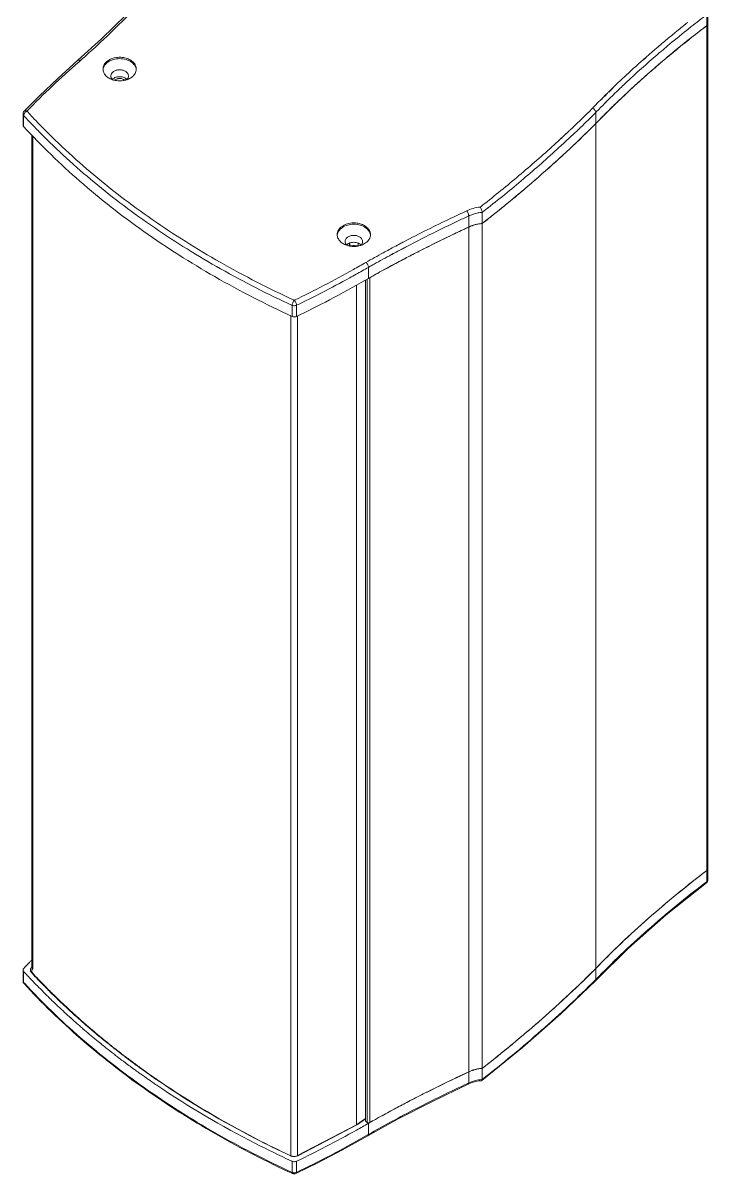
# Model space of a CAD drawing. Header units: millimetres. Extents: x 1177 to 2365, y 93 to 933.
# Drawn here: x 1845.3 to 2037.4, y 435.1 to 757.9 of the extents above; entities that cross this region are included whole.
import ezdxf

# ---------------------------------------------------------------- set-up
doc = ezdxf.new("R2010")
doc.units = ezdxf.units.MM
doc.header["$LTSCALE"] = 0.1
doc.layers.get('0').update_dxf_attribs({"lineweight": 13})

msp = doc.modelspace()

# ---------------------------------------------------------------- linework, layer by layer
for p, q in [((2037.14, 760.32), (2037.14, 757.21)), ((2037.43, 520.74), (2037.43, 760.85)), ((2037.14, 757.21), (2037.14, 520.21)), ((2037.4, 757.57), (2037.36, 757.46)), ((1860.65, 747.45), (1860.65, 747.45)), ((1861, 747.07), (1861.38, 747.41)), ((1861, 747.07), (1861.38, 747.41)), ((2019.5, 747.84), (2019.12, 747.5)), ((2019.96, 748.13), (2019.2, 747.45)), ((2019.88, 748.18), (2019.5, 747.84)), ((2025.27, 747.7), (2024.6, 747.12)), ((2025.27, 747.7), (2024.61, 747.11)), ((2025.52, 747.91), (2025.27, 747.7)), ((2025.53, 747.9), (2025.27, 747.7)), ((1873.46, 742.1), (1873.46, 741.79)), ((2010.78, 739.65), (2009.62, 738.51)), ((2010.7, 739.7), (2010.27, 739.28)), ((2007.64, 736.67), (2007.33, 736.36)), ((2007.71, 736.64), (2007.4, 736.33)), ((2008.51, 737.54), (2008.34, 737.37)), ((2008.98, 737.88), (2008.42, 737.33)), ((2008.89, 737.92), (2008.51, 737.54)), ((2009.97, 738.98), (2009.53, 738.56)), ((2010.27, 739.28), (2009.97, 738.98)), ((2011.33, 738.2), (2011.77, 738.63)), ((2011.34, 738.2), (2011.79, 738.62)), ((2015.22, 738.79), (2014.81, 738.41)), ((1845.59, 733.17), (1845.58, 733.17)), ((2008.4, 735.31), (2008.71, 735.62)), ((2008.43, 735.3), (2008.74, 735.61)), ((1845.28, 729.3), (1845.28, 732.41)), ((1845.46, 731.99), (1845.46, 728.87)), ((2005.97, 729.71), (2005.97, 732.82)), ((2005.97, 729.71), (2005.97, 492.71)), ((1847.73, 726.58), (1847.74, 493.07)), ((1997.61, 726.9), (1995.33, 724.72)), ((1997.66, 726.88), (1997.01, 726.28)), ((1848.01, 726.31), (1848.01, 492.64)), ((1995.33, 724.72), (1994.83, 724.28)), ((1995.33, 724.72), (1994.84, 724.27)), ((1995.85, 725.2), (1995.33, 724.72)), ((1996.44, 725.75), (1995.85, 725.2)), ((1996.24, 723.52), (1997.05, 724.27)), ((1996.24, 723.52), (1996.88, 724.1)), ((1997.01, 726.28), (1996.44, 725.75)), ((1996.88, 724.1), (1997.06, 724.27)), ((1996.67, 720.8), (1996.01, 720.22)), ((1996.3, 720.45), (1996.03, 720.21)), ((1996.82, 720.93), (1996.3, 720.45)), ((1996.82, 720.94), (1996.67, 720.8)), ((1986.21, 711.55), (1985.74, 711.16)), ((1973.79, 706.49), (1973.56, 706.3)), ((1973.79, 706.48), (1973.56, 706.3)), ((1974.08, 704.77), (1974.74, 705.3)), ((1974.08, 704.77), (1974.75, 705.29)), ((1974.08, 701.66), (1974.08, 704.77)), ((1975.68, 706.05), (1975.76, 706.11)), ((1975.69, 706.04), (1975.77, 706.1)), ((1970.34, 703.81), (1970.34, 700.69)), ((1970.34, 463.69), (1970.34, 700.69)), ((1974.08, 701.66), (1974.08, 464.66)), ((1936.92, 695.35), (1936.92, 695.88)), ((1939.26, 695.35), (1939.26, 695.88)), ((1948.4, 694.58), (1948, 694.36)), ((1948.42, 694.57), (1948.02, 694.34)), ((1951.03, 695.97), (1950.31, 695.6)), ((1950.74, 695.83), (1950.31, 695.6)), ((1951.02, 695.98), (1950.74, 695.83)), ((1950.79, 694.11), (1951.74, 694.59)), ((1950.79, 694.11), (1951.45, 694.45)), ((1951.45, 694.45), (1951.73, 694.6)), ((1948.68, 692.98), (1949.16, 693.24)), ((1948.7, 692.96), (1949.18, 693.22)), ((1942.18, 686.26), (1942.18, 689.37)), ((1941.36, 685.8), (1942.18, 686.26)), ((1941.36, 685.8), (1942.18, 686.26)), ((1941.36, 685.8), (1941.36, 449.85)), ((1941.83, 449.51), (1941.83, 686.07)), ((1942.57, 449.48), (1942.57, 686.48)), ((1938.85, 448.87), (1938.85, 684.41)), ((1920.78, 678.72), (1920.78, 675.61)), ((1922, 675.62), (1922, 678.73)), ((1920.41, 440.16), (1920.41, 675.8)), ((1922.3, 440.2), (1922.3, 675.77)), ((2037.14, 520.21), (2037.14, 517.1)), ((2037.43, 520.74), (2037.43, 517.63)), ((2037.14, 517.1), (2036.88, 516.9)), ((2037.14, 517.1), (2036.88, 516.9)), ((2037, 516.75), (2037, 516.75)), ((2025.55, 510.93), (2025.25, 510.68)), ((2025.56, 510.93), (2025.25, 510.68)), ((2015.09, 501.67), (2014.81, 501.41)), ((2015.09, 501.66), (2014.81, 501.41)), ((1846.87, 494.18), (1847.06, 494.38)), ((1847.64, 494.97), (1847.74, 495.07)), ((1845.28, 492.3), (1845.28, 489.19)), ((1845.46, 488.76), (1845.46, 491.87)), ((1847.71, 491.47), (1848.01, 491.36)), ((1847.91, 491.26), (1847.71, 491.47)), ((1847.74, 493.07), (1848.01, 492.64)), ((1848.26, 490.89), (1847.91, 491.26)), ((1848.36, 490.98), (1848.01, 491.36)), ((1848.73, 490.39), (1848.26, 490.89)), ((1848.83, 490.48), (1848.36, 490.98)), ((2005.97, 492.71), (2005.87, 492.62)), ((2005.97, 492.71), (2005.88, 492.62)), ((2005.97, 492.71), (2005.97, 489.6)), ((1845.46, 488.76), (1845.68, 488.55)), ((1845.46, 488.76), (1845.67, 488.54)), ((1849.38, 489.7), (1849.14, 489.95)), ((1849.48, 489.79), (1849.24, 490.05)), ((1849.71, 487.4), (1849.3, 487.82)), ((1850.25, 488.8), (1850.02, 489.04)), ((1850.35, 488.9), (1850.11, 489.14)), ((1850.68, 488.36), (1850.25, 488.8)), ((1850.77, 488.46), (1850.35, 488.9)), ((1851.11, 488.11), (1850.77, 488.46)), ((2005.97, 489.6), (2005.74, 489.38)), ((2005.97, 489.6), (2005.75, 489.38)), ((2005.85, 489.27), (2005.85, 489.27)), ((1851.63, 485.47), (1851.53, 485.57)), ((1852.08, 485.03), (1851.63, 485.47)), ((1852.59, 486.44), (1852.47, 486.55)), ((1852.68, 486.53), (1852.57, 486.64)), ((1853.03, 485.99), (1852.59, 486.44)), ((1853.12, 486.09), (1852.68, 486.53)), ((1853.49, 485.54), (1853.03, 485.99)), ((1853.33, 485.88), (1853.12, 486.09)), ((1853.58, 485.63), (1853.33, 485.88)), ((1853.91, 485.12), (1853.49, 485.54)), ((1853.81, 485.41), (1853.58, 485.63)), ((1854.07, 485.15), (1853.81, 485.41)), ((1854.18, 484.87), (1853.91, 485.12)), ((1854.5, 484.74), (1854.07, 485.15)), ((1854.41, 484.65), (1854.18, 484.87)), ((1853.4, 483.75), (1853.04, 484.09)), ((1857.76, 481.46), (1857.38, 481.82)), ((1857.85, 481.55), (1857.46, 481.91)), ((1858.05, 481.2), (1857.76, 481.46)), ((1858.13, 481.29), (1857.85, 481.55)), ((1996.86, 483.98), (1996.29, 483.47)), ((1996.87, 483.98), (1996.3, 483.46)), ((1858.58, 478.9), (1858.22, 479.23)), ((1859.01, 480.31), (1858.8, 480.51)), ((1859.09, 480.4), (1858.88, 480.6)), ((1859.47, 479.9), (1859.01, 480.31)), ((1859.55, 479.99), (1859.09, 480.4)), ((1859.77, 479.63), (1859.47, 479.9)), ((1860.18, 479.41), (1860.05, 479.53)), ((1861.62, 477.98), (1861.38, 478.19)), ((1861.69, 478.06), (1861.45, 478.27)), ((1862.08, 477.57), (1861.62, 477.98)), ((1862.16, 477.65), (1861.69, 478.06)), ((1860.72, 477), (1860.51, 477.18)), ((1861.2, 476.58), (1860.72, 477)), ((1862.48, 477.37), (1862.16, 477.65)), ((1862.54, 475.42), (1862.18, 475.72)), ((1862.69, 477.19), (1862.48, 477.37)), ((1863.04, 476.73), (1862.54, 477.17)), ((1863.12, 476.81), (1862.69, 477.19)), ((1863.23, 476.57), (1863.04, 476.73)), ((1864.1, 475.97), (1863.12, 476.81)), ((1864.03, 475.88), (1863.23, 476.57)), ((1867.1, 473.3), (1866.78, 473.57)), ((1867.17, 473.38), (1866.85, 473.65)), ((1867.42, 473.04), (1867.1, 473.3)), ((1867.48, 473.12), (1867.17, 473.38)), ((1868.43, 472.22), (1868.24, 472.37)), ((1868.63, 472.19), (1868.31, 472.45)), ((1868.88, 471.85), (1868.43, 472.22)), ((1868.95, 471.93), (1868.63, 472.19)), ((1986.17, 474.52), (1985.56, 474.02)), ((1986.18, 474.52), (1985.57, 474.01)), ((1868.13, 470.79), (1867.83, 471.03)), ((1870.5, 468.91), (1870.16, 469.17)), ((1871.28, 469.95), (1870.99, 470.17)), ((1871.34, 470.03), (1871.05, 470.25)), ((1872.27, 469.3), (1871.84, 469.63)), ((1872.52, 469.1), (1872.27, 469.3)), ((1872.8, 468.77), (1872.37, 469.1)), ((1873.03, 468.71), (1872.52, 469.1)), ((1873.02, 468.6), (1872.8, 468.77)), ((1873.27, 468.41), (1873.02, 468.6)), ((1873.4, 468.42), (1873.03, 468.71)), ((1872.35, 467.48), (1872, 467.75)), ((1877.12, 465.52), (1876.87, 465.7)), ((1877.18, 465.59), (1876.93, 465.78)), ((1877.47, 465.27), (1877.12, 465.52)), ((1877.52, 465.34), (1877.18, 465.59)), ((1876.54, 464.36), (1876.35, 464.5)), ((1878.23, 463.14), (1877.76, 463.47)), ((1878.64, 464.42), (1878.37, 464.61)), ((1878.57, 464.58), (1878.43, 464.68)), ((1879.02, 464.26), (1878.57, 464.58)), ((1878.96, 464.19), (1878.64, 464.42)), ((1881.59, 462.33), (1881.15, 462.63)), ((1881.63, 462.4), (1881.2, 462.7)), ((1882.52, 461.68), (1882.11, 461.97)), ((1882.45, 461.83), (1882.16, 462.04)), ((1970.34, 460.58), (1970.34, 463.7)), ((1974.17, 464.73), (1974.08, 464.66)), ((1974.17, 464.73), (1974.08, 464.66)), ((1974.08, 464.66), (1974.08, 461.55)), ((1880.93, 461.24), (1880.46, 461.57)), ((1881.44, 460.88), (1880.93, 461.24)), ((1882.79, 459.96), (1882.45, 460.19)), ((1883.34, 461.12), (1883.15, 461.25)), ((1883.38, 461.19), (1883.2, 461.32)), ((1883.59, 460.95), (1883.34, 461.12)), ((1883.64, 461.02), (1883.38, 461.19)), ((1970.34, 460.58), (1970.09, 460.46)), ((1970.34, 460.58), (1970.09, 460.47)), ((1970.2, 460.24), (1970.2, 460.24)), ((1973.99, 461.24), (1973.93, 461.22)), ((1938.85, 448.87), (1922.3, 440.2)), ((1939.09, 448.93), (1922.52, 440.25)), ((1941.36, 450.64), (1938.85, 448.87)), ((1938.85, 448.87), (1939.09, 448.93)), ((1941.36, 450.53), (1939.09, 448.93)), ((1941.83, 449.51), (1941.36, 449.85)), ((1942.57, 449.48), (1942.18, 449.26)), ((1942.57, 449.48), (1942.18, 449.26)), ((1942.18, 449.26), (1942.18, 446.15)), ((1942.18, 446.15), (1941.92, 446)), ((1942.18, 446.15), (1941.92, 446.01)), ((1942.04, 445.8), (1942.04, 445.8)), ((1920.21, 440.2), (1920.41, 440.16)), ((1922.52, 440.25), (1922.3, 440.2)), ((1920.79, 438.61), (1920.46, 438.76)), ((1920.79, 435.5), (1920.79, 438.61)), ((1922.28, 438.75), (1922, 438.62)), ((1922, 438.62), (1922, 435.51)), ((1921.86, 435.16), (1921.86, 435.16))]:
    msp.add_line(p, q)
for points in [[(1881.05, 767.35), (1874.21, 760.22), (1867.27, 753.47), (1860.65, 747.45)], [(1860.65, 747.45), (1855.02, 742.39), (1849.86, 737.5), (1845.58, 733.17)], [(2015.23, 738.79), (2014.93, 738.52), (2014.82, 738.41)], [(1986.2, 711.55), (1986.08, 711.44), (1985.74, 711.16)], [(2005.85, 489.27), (2015.17, 498.42), (2025.69, 507.72), (2037, 516.75)], [(1973.99, 461.24), (1985.38, 470.5), (1996.15, 479.99), (2005.85, 489.27)], [(1942.04, 445.8), (1950.55, 450.49), (1960.12, 455.4), (1970.2, 460.24)], [(1970.2, 460.24), (1971.04, 460.59), (1972.17, 460.95), (1973.29, 461.17), (1973.93, 461.22)], [(1921.86, 435.16), (1927.98, 438.18), (1934.88, 441.82), (1942.04, 445.8)]]:
    msp.add_lwpolyline(points)
for centre, radius, start, end in [((2218.77, 521.56), 299.99, 127.2611, 128.3227), ((2218.55, 521.84), 299.64, 128.3227, 128.6513), ((2218.7, 518.54), 299.88, 127.2614, 128.2984), ((2205.62, 537.33), 280.99, 130.9164, 131.3759), ((2211.41, 530.42), 288.48, 130.4127, 130.7402), ((2200.44, 543.17), 273.18, 131.5877, 131.9451), ((1872.31, 747.79), 6.09, 254.3342, 259.0225), ((1874.13, 743.46), 1.52, 259.3517, 269.0982), ((2180.97, 564.18), 244.54, 133.8086, 134.1312), ((2198.72, 541.67), 269.31, 131.8485, 132.9495), ((2170.19, 575.09), 229.2, 135.2807, 135.4563), ((2172.56, 572.74), 232.53, 134.9277, 135.172), ((2173.1, 571.66), 232.18, 134.4404, 135.0749), ((2175.76, 569.52), 237.07, 134.5196, 134.7377), ((2178.66, 566.01), 240.1, 134.1799, 134.4434), ((2188.66, 552.5), 254.53, 133.0795, 133.655), ((1846.38, 732.41), 1.1, 136.454, 180), ((1987.62, 863.21), 191.97, 222.6337, 223.6667), ((2167.62, 577.62), 225.6, 135.4557, 136.1017), ((2160.6, 584.01), 214.61, 135.6235, 136.0989), ((2165.91, 578.82), 222.02, 135.1858, 135.625), ((1986.74, 862.03), 192.02, 222.6293, 223.6014), ((2163.71, 577.88), 218.94, 135.3024, 136.0942), ((1989.23, 864.41), 195.46, 223.603, 224.6202), ((1774.6, 965.33), 328.02, 312.7023, 313.2809), ((1780.52, 959.08), 317.91, 313.0785, 313.2771), ((1782.92, 956.54), 314.42, 313.2772, 313.4481), ((1781.76, 957.7), 317.56, 313.2839, 313.4534), ((1739.44, 1001.78), 380.96, 308.3672, 310.2816), ((1731.15, 1015.77), 393.1, 308.1147, 308.3041), ((1739.54, 1004.75), 380.78, 308.1484, 308.33), ((2159.06, 294.47), 447.92, 114.9182, 115.352), ((2156.39, 300.25), 441.55, 114.9195, 115.094), ((1975.07, 690.67), 11.08, 107.6828, 108.57), ((1739.7, 1001.42), 380.52, 308.021, 308.3697), ((2155.56, 302.01), 439.6, 115.0939, 115.3607), ((1938.01, 701.34), 6.09, 254.3342, 259.0225), ((1937.95, 693.49), 2.9, 109.6906, 112.9248), ((1938.09, 692.91), 3.49, 83.6493, 96.2332), ((1938.12, 688.68), 6.79, 80.3008, 81.3484), ((2115.97, 383.34), 353.48, 117.9473, 118.2966), ((2121.44, 373.01), 365.17, 117.6264, 117.8191), ((2123.04, 369.75), 367.25, 117.6135, 117.8052), ((2140.61, 332.52), 405.63, 116.429, 117.2611), ((2116.44, 382.2), 353.16, 117.971, 118.2707), ((2124.52, 363.69), 370.55, 117.5914, 117.9717), ((2130.26, 352.7), 382.95, 117.2675, 117.5912), ((1737.66, 1048.29), 411.55, 299.1249, 299.6876), ((1744.56, 1035.92), 398.93, 299.1235, 299.694), ((2093.18, 421.33), 304.94, 119.0988, 119.598), ((1755.15, 1016.91), 377.17, 298.8121, 299.1234), ((2036.33, 517.63), 1.1, 307.2591, 0), ((1954.54, 388.99), 150.53, 135.6692, 136.4356), ((1967.55, 376.32), 168.69, 135.303, 135.5848), ((1985.89, 621.13), 190.86, 222.6285, 223.1229), ((1848.56, 492), 0.829, 180.0205, 186.9401), ((1848.59, 492), 0.851, 186.9614, 194.6818), ((1846.38, 489.19), 1.1, 180, 222.6134), ((1986.85, 622.03), 192.17, 223.1226, 223.3905), ((1987.43, 622.57), 192.97, 223.3904, 223.5817), ((1987.94, 623.06), 193.68, 223.5817, 223.8028), ((1988.82, 623.91), 194.9, 223.8031, 224.2875), ((1988.07, 622.56), 192.06, 223.4888, 223.6673), ((1987.95, 622.06), 191.49, 223.4023, 223.5812), ((1988.9, 623.36), 193.21, 223.7726, 224.0425), ((1988.78, 622.85), 192.64, 223.6868, 223.9573), ((1991.03, 625.44), 196.18, 224.3237, 225.0692), ((1991.06, 625.07), 195.82, 224.3809, 224.9864), ((1990.92, 625.97), 197.84, 224.4583, 225.2062), ((1992.69, 627.76), 200.36, 225.4274, 225.8128), ((1993.95, 628.4), 200.34, 225.8512, 226.0361), ((1993.85, 627.88), 199.77, 225.7703, 225.9556), ((1995.44, 630.62), 204.32, 225.9569, 227.3286), ((1994.39, 628.86), 200.98, 226.0361, 226.2153), ((1994.29, 628.34), 200.41, 225.9556, 226.1353), ((1995.74, 630.27), 202.93, 226.2167, 227.0154), ((1995.64, 629.76), 202.37, 226.1367, 226.9373), ((1997.48, 632.14), 205.49, 227.2698, 227.5538), ((1997.39, 631.63), 204.93, 227.1923, 227.4769), ((1997.47, 632.82), 207.32, 227.3275, 227.8012), ((1999.47, 635.03), 210.29, 227.9356, 228.6404), ((1998.54, 632.89), 206.64, 227.7288, 227.9179), ((1999.57, 634.45), 208.6, 227.9186, 228.5109), ((1999.49, 633.95), 208.06, 227.9675, 228.4358), ((2001.28, 637.09), 213.05, 228.8875, 229.2389), ((2001.07, 636.15), 210.87, 228.767, 228.9321), ((2003.98, 640.25), 217.2, 229.3688, 230.6794), ((2002.85, 638.21), 213.59, 229.4623, 229.6296), ((2002.75, 637.67), 213.01, 229.3893, 229.5569), ((2004.24, 639.85), 215.75, 229.631, 230.4214), ((2004.14, 639.31), 215.16, 229.5583, 230.3506), ((2005.96, 642.67), 220.33, 230.6785, 231.1731), ((2005.97, 641.95), 218.47, 230.6383, 230.9183), ((2005.88, 641.41), 217.88, 230.568, 230.8486), ((2007.88, 644.32), 221.51, 231.1335, 231.8304), ((2007.79, 643.78), 220.93, 231.0643, 231.7628), ((1739.22, 765.04), 381.29, 308.0377, 310.2472), ((2007.88, 645.06), 223.39, 231.2735, 231.9393), ((2009.09, 646.61), 225.35, 232.049, 232.2086), ((2009.71, 647.4), 226.36, 232.2087, 232.5288), ((2009.04, 645.79), 223.38, 231.9231, 232.088), ((2008.95, 645.25), 222.8, 231.8557, 232.0209), ((2009.48, 646.36), 224.1, 232.088, 232.2783), ((2010.69, 647.93), 226.08, 232.5674, 232.7606), ((2010.62, 647.41), 225.53, 232.5259, 232.695), ((2010.89, 648.94), 228.3, 232.6409, 233.019), ((2012.64, 651.28), 231.22, 233.0205, 233.8827), ((2011.15, 648.53), 226.84, 232.7606, 232.9166), ((2011.05, 647.97), 226.23, 232.695, 232.8513), ((2012.54, 650.39), 229.17, 232.918, 233.6996), ((2012.45, 649.83), 228.56, 232.8527, 233.6361), ((2014.21, 652.66), 231.98, 233.8809, 234.1581), ((2014.11, 652.1), 231.38, 233.8177, 234.0955), ((2014.14, 653.33), 233.76, 233.9417, 234.3112), ((2015.9, 655.8), 236.79, 234.4509, 235.1114), ((2015.98, 655.14), 235.03, 234.3379, 234.9924), ((2015.89, 654.57), 234.43, 234.2757, 234.9317), ((2017.18, 656.84), 237.1, 235.1197, 235.2739), ((2017.09, 656.28), 236.51, 235.0593, 235.2138), ((2017.76, 657.25), 237.69, 235.3001, 235.5182), ((2160, 55.49), 450.11, 114.9198, 115.2357), ((1975.04, 453.86), 10.9, 107.8113, 108.5962), ((2017.73, 658.44), 240.01, 235.3999, 235.6917), ((2017.89, 657.87), 238.36, 235.3939, 235.5776), ((1974.22, 455.09), 6.46, 91.2732, 92.89), ((2124.66, 126.57), 370.72, 117.3474, 117.9867), ((2108.26, 157.27), 335.92, 118.3024, 119.0731), ((2116.86, 141.31), 354.05, 117.9908, 118.3039), ((1741.95, 800.43), 404.24, 299.1496, 299.691), ((2095.91, 179.55), 310.45, 119.0803, 119.6009), ((1921.19, 442.29), 2.31, 245.0111, 249.9146), ((1921.3, 442.66), 2.69, 258.568, 260.5621), ((1921.32, 442.78), 2.82, 260.6026, 271.0111), ((1921.39, 436.15), 1.1, 245.301, 295.4142)]:
    msp.add_arc(centre, radius, start, end)
for points, knots in [([(1861.38, 747.41), (1862.99, 748.82), (1869.31, 754.51), (1875.35, 760.5), (1879.71, 765.1)], [0, 0, 0, 0, 0.252997, 1, 1, 1, 1]), ([(2005.97, 729.71), (2008.25, 732.08), (2013.04, 736.83), (2020.62, 743.77), (2028.68, 750.61), (2034.28, 755.03), (2037.14, 757.21)], [0, 0, 0, 0, 0.237688, 0.485662, 0.740812, 1, 1, 1, 1]), ([(2031.77, 758.1), (2030.9, 757.41), (2027.46, 754.65), (2024.08, 751.82), (2021.58, 749.66)], [0, 0, 0, 0, 0.251483, 1, 1, 1, 1]), ([(2024.39, 750.06), (2024.96, 750.55), (2027.28, 752.5), (2029.62, 754.42), (2031.4, 755.84)], [0, 0, 0, 0, 0.24859, 1, 1, 1, 1]), ([(2037.14, 757.21), (2037.22, 757.27), (2037.37, 757.43), (2037.43, 757.64), (2037.43, 757.74)], [0, 0, 0, 0, 0.526944, 1, 1, 1, 1]), ([(2037.36, 757.46), (2037.35, 757.44), (2037.29, 757.34), (2037.2, 757.26), (2037.14, 757.21)], [0, 0, 0, 0, 0.23897, 1, 1, 1, 1]), ([(2032.85, 753.88), (2032.23, 753.39), (2029.76, 751.43), (2027.32, 749.43), (2025.52, 747.91)], [0, 0, 0, 0, 0.251167, 1, 1, 1, 1]), ([(1846.38, 733.19), (1848.68, 735.61), (1853.48, 740.32), (1858.45, 744.83), (1861, 747.07)], [0, 0, 0, 0, 0.496325, 1, 1, 1, 1]), ([(1860.65, 747.45), (1860.69, 747.49), (1860.8, 747.54), (1860.99, 747.55), (1861.19, 747.5), (1861.31, 747.44), (1861.38, 747.41)], [0, 0, 0, 0, 0.209797, 0.446994, 0.714467, 1, 1, 1, 1]), ([(1869.09, 747.34), (1868.88, 747.19), (1868.5, 746.87), (1868.06, 746.29), (1867.78, 745.66), (1867.72, 745.22), (1867.72, 745)], [0, 0, 0, 0, 0.273041, 0.528146, 0.768253, 1, 1, 1, 1]), ([(1867.75, 744.99), (1867.78, 745.17), (1867.89, 745.55), (1868.28, 746.26), (1868.74, 746.7), (1869.09, 746.95)], [0, 0, 0, 0, 0.232449, 0.474673, 1, 1, 1, 1]), ([(1877.07, 745), (1877.07, 745.16), (1877.03, 745.49), (1876.82, 746.14), (1876.3, 746.91), (1875.35, 747.62), (1874.17, 748.11), (1872.85, 748.34), (1871.08, 748.28), (1869.78, 747.83), (1869.09, 747.34)], [0, 0, 0, 0, 0.049921, 0.100886, 0.208885, 0.328501, 0.459328, 0.597675, 0.738038, 1, 1, 1, 1]), ([(1869.09, 746.95), (1869.54, 747.27), (1870.62, 747.76), (1872.39, 748), (1874.16, 747.76), (1875.24, 747.27), (1875.7, 746.95)], [0, 0, 0, 0, 0.240748, 0.500001, 0.759253, 1, 1, 1, 1]), ([(1875.7, 746.95), (1876.05, 746.7), (1876.51, 746.26), (1876.9, 745.55), (1877.01, 745.17), (1877.04, 744.99)], [0, 0, 0, 0, 0.525326, 0.76755, 1, 1, 1, 1]), ([(2017.85, 746.36), (2017.32, 745.89), (2015.25, 744.01), (2013.2, 742.1), (2011.69, 740.65)], [0, 0, 0, 0, 0.251042, 1, 1, 1, 1]), ([(2011.77, 738.63), (2012.67, 739.5), (2016.39, 743.04), (2020.21, 746.46), (2023.14, 748.99)], [0, 0, 0, 0, 0.245027, 1, 1, 1, 1]), ([(2024.6, 747.12), (2024.12, 746.72), (2022.26, 745.13), (2020.41, 743.51), (2019.04, 742.28)], [0, 0, 0, 0, 0.251691, 1, 1, 1, 1]), ([(1867.72, 745), (1867.72, 744.83), (1867.75, 744.5), (1867.97, 743.84), (1868.51, 743.07), (1869.47, 742.36), (1870.25, 742.04), (1870.67, 741.93)], [0, 0, 0, 0, 0.108448, 0.219221, 0.45424, 0.714893, 1, 1, 1, 1]), ([(1870.64, 744.29), (1870.43, 744.14), (1870.15, 743.86), (1869.95, 743.4), (1869.92, 743.17), (1869.92, 743.05)], [0, 0, 0, 0, 0.526764, 0.767593, 1, 1, 1, 1]), ([(1869.92, 743.05), (1869.92, 742.87), (1870.01, 742.47), (1870.25, 742.16), (1870.4, 742.02)], [0, 0, 0, 0, 0.478979, 1, 1, 1, 1]), ([(1874.14, 744.29), (1873.9, 744.46), (1873.33, 744.72), (1872.39, 744.85), (1871.46, 744.72), (1870.88, 744.46), (1870.64, 744.29)], [0, 0, 0, 0, 0.240757, 0.499999, 0.759242, 1, 1, 1, 1]), ([(1870.64, 742.35), (1870.91, 742.54), (1871.56, 742.82), (1872.61, 742.91), (1873.63, 742.69), (1874.21, 742.33), (1874.43, 742.1)], [0, 0, 0, 0, 0.245208, 0.509047, 0.767741, 1, 1, 1, 1]), ([(1874.12, 741.93), (1874.26, 741.97), (1874.82, 742.15), (1875.35, 742.41), (1875.7, 742.66)], [0, 0, 0, 0, 0.260323, 1, 1, 1, 1]), ([(1874.87, 743.05), (1874.87, 743.17), (1874.83, 743.4), (1874.63, 743.86), (1874.36, 744.14), (1874.14, 744.29)], [0, 0, 0, 0, 0.232407, 0.473237, 1, 1, 1, 1]), ([(1874.38, 742.02), (1874.53, 742.16), (1874.77, 742.47), (1874.87, 742.87), (1874.87, 743.05)], [0, 0, 0, 0, 0.52105, 1, 1, 1, 1]), ([(1875.7, 742.66), (1875.91, 742.81), (1876.29, 743.13), (1876.73, 743.71), (1877, 744.34), (1877.07, 744.78), (1877.07, 745)], [0, 0, 0, 0, 0.273041, 0.528146, 0.768253, 1, 1, 1, 1]), ([(1870.35, 742.1), (1870.37, 742.12), (1870.46, 742.21), (1870.56, 742.29), (1870.64, 742.35)], [0, 0, 0, 0, 0.244603, 1, 1, 1, 1]), ([(1871.98, 742.32), (1871.88, 742.3), (1871.53, 742.22), (1871.19, 742.05), (1871, 741.87)], [0, 0, 0, 0, 0.266923, 1, 1, 1, 1]), ([(1871.15, 741.81), (1871.4, 741.76), (1872.38, 741.63), (1873.4, 741.73), (1874.12, 741.93)], [0, 0, 0, 0, 0.250853, 1, 1, 1, 1]), ([(1873.46, 742.1), (1873.35, 742.16), (1872.89, 742.35), (1872.36, 742.38), (1871.98, 742.32)], [0, 0, 0, 0, 0.239765, 1, 1, 1, 1]), ([(1873.85, 741.97), (1873.81, 741.97), (1873.68, 742), (1873.55, 742.05), (1873.46, 742.1)], [0, 0, 0, 0, 0.258327, 1, 1, 1, 1]), ([(2012.95, 736.65), (2012.54, 736.26), (2010.9, 734.68), (2009.28, 733.08), (2008.08, 731.87)], [0, 0, 0, 0, 0.252999, 1, 1, 1, 1]), ([(1846.38, 733.19), (1846.31, 733.22), (1846.16, 733.28), (1845.93, 733.31), (1845.73, 733.28), (1845.63, 733.21), (1845.59, 733.17)], [0, 0, 0, 0, 0.300623, 0.565995, 0.794873, 1, 1, 1, 1]), ([(1846.03, 732.97), (1846, 732.94), (1845.89, 732.85), (1845.8, 732.74), (1845.73, 732.66)], [0, 0, 0, 0, 0.251812, 1, 1, 1, 1]), ([(1846.38, 733.19), (1846.35, 733.17), (1846.23, 733.11), (1846.11, 733.03), (1846.03, 732.97)], [0, 0, 0, 0, 0.241387, 1, 1, 1, 1]), ([(2005.06, 734.04), (2004.58, 733.55), (2002.63, 731.61), (2000.64, 729.7), (1999.14, 728.28)], [0, 0, 0, 0, 0.249131, 1, 1, 1, 1]), ([(2005.06, 734.04), (2005.19, 733.98), (2005.42, 733.82), (2005.71, 733.52), (2005.91, 733.18), (2005.97, 732.93), (2005.97, 732.82)], [0, 0, 0, 0, 0.262237, 0.533201, 0.78599, 1, 1, 1, 1]), ([(1845.46, 731.99), (1845.41, 732.05), (1845.32, 732.18), (1845.28, 732.33), (1845.28, 732.41)], [0, 0, 0, 0, 0.517317, 1, 1, 1, 1]), ([(1845.53, 732.32), (1845.52, 732.29), (1845.48, 732.18), (1845.46, 732.07), (1845.46, 731.99)], [0, 0, 0, 0, 0.269724, 1, 1, 1, 1]), ([(1845.73, 732.66), (1845.71, 732.63), (1845.63, 732.52), (1845.57, 732.41), (1845.53, 732.32)], [0, 0, 0, 0, 0.26084, 1, 1, 1, 1]), ([(1921.39, 680.15), (1914.32, 683.4), (1900.67, 690.38), (1881.49, 702.4), (1864.09, 715.73), (1853.61, 725.57), (1848.75, 730.66)], [0, 0, 0, 0, 0.262127, 0.516413, 0.762417, 1, 1, 1, 1]), ([(1974.08, 701.66), (1976.96, 703.91), (1982.62, 708.47), (1990.83, 715.48), (1998.62, 722.53), (2003.58, 727.32), (2005.97, 729.71)], [0, 0, 0, 0, 0.258302, 0.513345, 0.761712, 1, 1, 1, 1]), ([(2005.97, 729.71), (2005.24, 728.98), (2002.24, 726), (1999.17, 723.1), (1996.82, 720.93)], [0, 0, 0, 0, 0.244307, 1, 1, 1, 1]), ([(2000.16, 727.17), (2000.66, 727.64), (2002.62, 729.5), (2004.54, 731.39), (2005.97, 732.82)], [0, 0, 0, 0, 0.253773, 1, 1, 1, 1]), ([(1845.28, 729.3), (1845.28, 729.22), (1845.32, 729.07), (1845.41, 728.93), (1845.46, 728.87)], [0, 0, 0, 0, 0.482628, 1, 1, 1, 1]), ([(1845.46, 728.87), (1850.43, 723.48), (1861.19, 713.07), (1879.18, 698.99), (1899.14, 686.32), (1913.4, 679.01), (1920.78, 675.61)], [0, 0, 0, 0, 0.237014, 0.48282, 0.737303, 1, 1, 1, 1]), ([(1920.78, 678.72), (1913.96, 681.86), (1900.76, 688.58), (1882.15, 700.12), (1865.19, 712.86), (1854.9, 722.25), (1850.1, 727.12)], [0, 0, 0, 0, 0.261598, 0.5157, 0.761886, 1, 1, 1, 1]), ([(1994.84, 724.27), (1991.63, 721.34), (1985.05, 715.56), (1978.27, 710.02), (1974.81, 707.29)], [0, 0, 0, 0, 0.496903, 1, 1, 1, 1]), ([(1975.77, 706.1), (1979.33, 708.91), (1986.26, 714.6), (1992.98, 720.52), (1996.24, 723.52)], [0, 0, 0, 0, 0.505803, 1, 1, 1, 1]), ([(1996.03, 720.21), (1995.23, 719.48), (1992, 716.55), (1988.71, 713.68), (1986.21, 711.55)], [0, 0, 0, 0, 0.24674, 1, 1, 1, 1]), ([(1969.74, 705.23), (1968.25, 704.54), (1962.32, 701.75), (1956.45, 698.82), (1952.11, 696.55)], [0, 0, 0, 0, 0.251424, 1, 1, 1, 1]), ([(1973.56, 706.3), (1972.88, 706.24), (1971.57, 705.98), (1970.33, 705.51), (1969.74, 705.23)], [0, 0, 0, 0, 0.509885, 1, 1, 1, 1]), ([(1970.34, 703.81), (1970.34, 703.92), (1970.3, 704.17), (1970.17, 704.55), (1969.98, 704.92), (1969.82, 705.14), (1969.74, 705.23)], [0, 0, 0, 0, 0.212226, 0.484934, 0.766294, 1, 1, 1, 1]), ([(1970.34, 703.81), (1970.45, 703.86), (1970.88, 704.05), (1971.32, 704.21), (1971.65, 704.32)], [0, 0, 0, 0, 0.253075, 1, 1, 1, 1]), ([(1971.65, 704.32), (1972.06, 704.46), (1972.86, 704.67), (1973.68, 704.76), (1974.08, 704.77)], [0, 0, 0, 0, 0.523821, 1, 1, 1, 1]), ([(1974.08, 704.77), (1974.08, 704.89), (1974.04, 705.16), (1973.93, 705.56), (1973.77, 705.95), (1973.63, 706.19), (1973.56, 706.3)], [0, 0, 0, 0, 0.227248, 0.494976, 0.763073, 1, 1, 1, 1]), ([(1934.78, 700.88), (1934.57, 700.73), (1934.19, 700.41), (1933.75, 699.84), (1933.48, 699.21), (1933.41, 698.76), (1933.41, 698.54)], [0, 0, 0, 0, 0.273041, 0.528146, 0.768253, 1, 1, 1, 1]), ([(1942.76, 698.54), (1942.76, 698.71), (1942.73, 699.04), (1942.52, 699.69), (1941.99, 700.45), (1941.05, 701.16), (1939.87, 701.65), (1938.54, 701.88), (1936.78, 701.82), (1935.48, 701.37), (1934.78, 700.88)], [0, 0, 0, 0, 0.049921, 0.100886, 0.208885, 0.328501, 0.459328, 0.597675, 0.738038, 1, 1, 1, 1]), ([(1934.78, 700.49), (1935.24, 700.82), (1936.32, 701.31), (1938.09, 701.54), (1939.86, 701.31), (1940.94, 700.82), (1941.39, 700.49)], [0, 0, 0, 0, 0.240748, 0.500001, 0.759253, 1, 1, 1, 1]), ([(1952.81, 695.17), (1955.66, 696.66), (1961.47, 699.6), (1967.35, 702.41), (1970.34, 703.81)], [0, 0, 0, 0, 0.492599, 1, 1, 1, 1]), ([(1970.34, 700.69), (1970.96, 700.98), (1972.18, 701.43), (1973.47, 701.64), (1974.08, 701.66)], [0, 0, 0, 0, 0.528538, 1, 1, 1, 1]), ([(1971.54, 701.17), (1971.44, 701.14), (1971.03, 700.99), (1970.64, 700.83), (1970.34, 700.69)], [0, 0, 0, 0, 0.246673, 1, 1, 1, 1]), ([(1972.89, 701.53), (1972.79, 701.51), (1972.39, 701.43), (1971.99, 701.32), (1971.7, 701.22)], [0, 0, 0, 0, 0.243156, 1, 1, 1, 1]), ([(1974.08, 701.66), (1973.98, 701.66), (1973.58, 701.64), (1973.19, 701.58), (1972.89, 701.53)], [0, 0, 0, 0, 0.238838, 1, 1, 1, 1]), ([(1933.41, 698.54), (1933.41, 698.38), (1933.45, 698.05), (1933.66, 697.39), (1934.21, 696.62), (1935.17, 695.9), (1935.95, 695.59), (1936.36, 695.47)], [0, 0, 0, 0, 0.108448, 0.219221, 0.45424, 0.714893, 1, 1, 1, 1]), ([(1933.44, 698.53), (1933.48, 698.72), (1933.58, 699.09), (1933.97, 699.81), (1934.44, 700.25), (1934.78, 700.49)], [0, 0, 0, 0, 0.232449, 0.474673, 1, 1, 1, 1]), ([(1936.34, 697.84), (1936.13, 697.69), (1935.85, 697.41), (1935.65, 696.95), (1935.61, 696.71), (1935.61, 696.6)], [0, 0, 0, 0, 0.526764, 0.767593, 1, 1, 1, 1]), ([(1939.84, 697.84), (1939.6, 698.01), (1939.03, 698.27), (1938.09, 698.39), (1937.15, 698.27), (1936.58, 698.01), (1936.34, 697.84)], [0, 0, 0, 0, 0.240757, 0.499999, 0.759242, 1, 1, 1, 1]), ([(1940.56, 696.6), (1940.56, 696.71), (1940.53, 696.95), (1940.33, 697.41), (1940.05, 697.69), (1939.84, 697.84)], [0, 0, 0, 0, 0.232407, 0.473237, 1, 1, 1, 1]), ([(1941.39, 700.49), (1941.74, 700.25), (1942.2, 699.81), (1942.6, 699.09), (1942.7, 698.72), (1942.73, 698.53)], [0, 0, 0, 0, 0.525326, 0.76755, 1, 1, 1, 1]), ([(1941.39, 696.21), (1941.6, 696.35), (1941.98, 696.68), (1942.43, 697.25), (1942.7, 697.88), (1942.76, 698.33), (1942.76, 698.54)], [0, 0, 0, 0, 0.273041, 0.528146, 0.768253, 1, 1, 1, 1]), ([(1952.89, 692.1), (1954.05, 692.71), (1958.81, 695.16), (1963.62, 697.52), (1967.27, 699.25)], [0, 0, 0, 0, 0.244619, 1, 1, 1, 1]), ([(1967.27, 699.25), (1966.67, 698.97), (1964.26, 697.82), (1961.86, 696.65), (1960.07, 695.76)], [0, 0, 0, 0, 0.25191, 1, 1, 1, 1]), ([(1935.61, 696.6), (1935.61, 696.41), (1935.71, 696.02), (1935.95, 695.7), (1936.1, 695.56)], [0, 0, 0, 0, 0.478979, 1, 1, 1, 1]), ([(1936.05, 695.65), (1936.07, 695.67), (1936.16, 695.76), (1936.26, 695.84), (1936.34, 695.89)], [0, 0, 0, 0, 0.244603, 1, 1, 1, 1]), ([(1936.34, 695.89), (1936.38, 695.92), (1936.53, 696.02), (1936.69, 696.1), (1936.82, 696.16)], [0, 0, 0, 0, 0.242576, 1, 1, 1, 1]), ([(1936.92, 695.88), (1936.92, 695.8), (1936.89, 695.69), (1936.84, 695.59), (1936.82, 695.57)], [0, 0, 0, 0, 0.739662, 1, 1, 1, 1]), ([(1936.85, 695.36), (1937.09, 695.31), (1938.08, 695.18), (1939.1, 695.27), (1939.81, 695.47)], [0, 0, 0, 0, 0.250853, 1, 1, 1, 1]), ([(1939.14, 695.39), (1938.59, 695.48), (1937.83, 695.5), (1937.09, 695.4), (1936.91, 695.37)], [0, 0, 0, 0, 0.75068, 1, 1, 1, 1]), ([(1936.97, 696.22), (1937.03, 696.24), (1937.27, 696.32), (1937.52, 696.36), (1937.71, 696.38)], [0, 0, 0, 0, 0.245522, 1, 1, 1, 1]), ([(1938.48, 696.38), (1938.55, 696.38), (1938.85, 696.33), (1939.15, 696.25), (1939.36, 696.16)], [0, 0, 0, 0, 0.255884, 1, 1, 1, 1]), ([(1939.49, 695.41), (1939.45, 695.44), (1939.33, 695.57), (1939.26, 695.75), (1939.26, 695.88)], [0, 0, 0, 0, 0.270172, 1, 1, 1, 1]), ([(1939.36, 696.16), (1939.43, 696.13), (1939.71, 695.99), (1939.97, 695.81), (1940.13, 695.65)], [0, 0, 0, 0, 0.263384, 1, 1, 1, 1]), ([(1939.81, 695.47), (1939.96, 695.51), (1940.51, 695.69), (1941.04, 695.96), (1941.39, 696.21)], [0, 0, 0, 0, 0.260323, 1, 1, 1, 1]), ([(1940.08, 695.56), (1940.23, 695.7), (1940.47, 696.02), (1940.56, 696.41), (1940.56, 696.6)], [0, 0, 0, 0, 0.52105, 1, 1, 1, 1]), ([(1948, 694.36), (1947.45, 694.07), (1945.27, 692.88), (1943.11, 691.68), (1941.49, 690.76)], [0, 0, 0, 0, 0.250713, 1, 1, 1, 1]), ([(1942.18, 689.37), (1942.71, 689.67), (1944.86, 690.89), (1947.04, 692.09), (1948.68, 692.98)], [0, 0, 0, 0, 0.244904, 1, 1, 1, 1]), ([(1942.18, 686.26), (1943.04, 686.75), (1946.58, 688.75), (1950.16, 690.68), (1952.89, 692.1)], [0, 0, 0, 0, 0.242305, 1, 1, 1, 1]), ([(1950.72, 690.95), (1950.22, 690.69), (1948.27, 689.65), (1946.33, 688.59), (1944.88, 687.78)], [0, 0, 0, 0, 0.253999, 1, 1, 1, 1]), ([(1937.97, 688.77), (1935.26, 687.26), (1929.78, 684.3), (1924.21, 681.5), (1921.39, 680.15)], [0, 0, 0, 0, 0.49734, 1, 1, 1, 1]), ([(1942.18, 689.37), (1942.18, 689.48), (1942.14, 689.74), (1941.99, 690.11), (1941.77, 690.47), (1941.59, 690.67), (1941.49, 690.76)], [0, 0, 0, 0, 0.210254, 0.480462, 0.761966, 1, 1, 1, 1]), ([(1922, 678.73), (1924.41, 679.88), (1929.42, 682.38), (1934.36, 685.02), (1936.93, 686.43)], [0, 0, 0, 0, 0.47662, 1, 1, 1, 1]), ([(1922, 675.62), (1925.11, 677.1), (1931.62, 680.39), (1938.02, 683.9), (1941.36, 685.8)], [0, 0, 0, 0, 0.472293, 1, 1, 1, 1]), ([(1942.57, 686.48), (1942.53, 686.46), (1942.37, 686.39), (1942.19, 686.38), (1942.06, 686.41)], [0, 0, 0, 0, 0.239438, 1, 1, 1, 1]), ([(1920.78, 678.72), (1920.78, 678.84), (1920.83, 679.09), (1920.95, 679.47), (1921.14, 679.84), (1921.3, 680.06), (1921.38, 680.15)], [0, 0, 0, 0, 0.222151, 0.4851, 0.755956, 1, 1, 1, 1]), ([(1922, 678.73), (1921.91, 678.69), (1921.51, 678.56), (1921.07, 678.59), (1920.78, 678.72)], [0, 0, 0, 0, 0.24702, 1, 1, 1, 1]), ([(1922, 678.73), (1922, 678.84), (1921.96, 679.1), (1921.83, 679.48), (1921.63, 679.85), (1921.47, 680.06), (1921.38, 680.15)], [0, 0, 0, 0, 0.212012, 0.484455, 0.765832, 1, 1, 1, 1]), ([(1920.78, 675.61), (1920.87, 675.57), (1921.27, 675.44), (1921.72, 675.49), (1922, 675.62)], [0, 0, 0, 0, 0.24775, 1, 1, 1, 1]), ([(2005.97, 492.71), (2010.64, 497.56), (2020.72, 507.11), (2031.46, 515.89), (2037.14, 520.21)], [0, 0, 0, 0, 0.485652, 1, 1, 1, 1]), ([(2037.14, 520.21), (2036.15, 519.46), (2032.23, 516.44), (2028.38, 513.32), (2025.55, 510.93)], [0, 0, 0, 0, 0.251361, 1, 1, 1, 1]), ([(2037.43, 520.74), (2037.43, 520.64), (2037.37, 520.43), (2037.22, 520.28), (2037.14, 520.21)], [0, 0, 0, 0, 0.473057, 1, 1, 1, 1]), ([(2037.14, 520.21), (2037.22, 520.28), (2037.37, 520.43), (2037.43, 520.64), (2037.43, 520.74)], [0, 0, 0, 0, 0.526943, 1, 1, 1, 1]), ([(2036.88, 516.9), (2034.04, 514.74), (2028.49, 510.35), (2020.5, 503.55), (2012.98, 496.66), (2008.24, 491.95), (2005.97, 489.6)], [0, 0, 0, 0, 0.259203, 0.514328, 0.762281, 1, 1, 1, 1]), ([(2037.14, 517.1), (2037.14, 517.03), (2037.12, 516.9), (2037.04, 516.79), (2037, 516.75)], [0, 0, 0, 0, 0.526346, 1, 1, 1, 1]), ([(2037.43, 517.63), (2037.43, 517.53), (2037.37, 517.32), (2037.22, 517.17), (2037.14, 517.1)], [0, 0, 0, 0, 0.47309, 1, 1, 1, 1]), ([(2025.25, 510.68), (2024.37, 509.94), (2020.93, 507), (2017.56, 503.97), (2015.09, 501.67)], [0, 0, 0, 0, 0.253422, 1, 1, 1, 1]), ([(2014.81, 501.41), (2014.04, 500.69), (2011.04, 497.85), (2008.1, 494.93), (2005.97, 492.71)], [0, 0, 0, 0, 0.255452, 1, 1, 1, 1]), ([(1845.28, 492.3), (1845.28, 492.38), (1845.32, 492.54), (1845.41, 492.67), (1845.47, 492.73)], [0, 0, 0, 0, 0.4818, 1, 1, 1, 1]), ([(1845.46, 491.87), (1845.41, 491.93), (1845.32, 492.07), (1845.28, 492.22), (1845.28, 492.3)], [0, 0, 0, 0, 0.517496, 1, 1, 1, 1]), ([(1847.47, 491.83), (1847.45, 491.87), (1847.39, 492.01), (1847.37, 492.17), (1847.38, 492.29)], [0, 0, 0, 0, 0.255908, 1, 1, 1, 1]), ([(1847.38, 492.29), (1847.38, 492.33), (1847.39, 492.48), (1847.44, 492.62), (1847.49, 492.72)], [0, 0, 0, 0, 0.246385, 1, 1, 1, 1]), ([(1847.71, 491.47), (1847.68, 491.5), (1847.59, 491.61), (1847.51, 491.73), (1847.47, 491.83)], [0, 0, 0, 0, 0.258572, 1, 1, 1, 1]), ([(1847.49, 492.72), (1847.5, 492.75), (1847.57, 492.88), (1847.66, 492.99), (1847.74, 493.07)], [0, 0, 0, 0, 0.2414692, 0.8974652, 0.8974652, 0.8974652, 0.8974652]), ([(1847.74, 492), (1847.74, 492.1), (1847.77, 492.3), (1847.87, 492.47), (1847.93, 492.55)], [0, 0, 0, 0, 0.486208, 1, 1, 1, 1]), ([(1848.01, 491.36), (1847.98, 491.39), (1847.87, 491.52), (1847.79, 491.67), (1847.76, 491.79)], [0, 0, 0, 0, 0.262305, 1, 1, 1, 1]), ([(1847.93, 492.55), (1847.94, 492.56), (1847.97, 492.6), (1847.99, 492.63), (1848.01, 492.64)], [0, 0, 0, 0, 0.2457758, 0.6190112, 0.6190112, 0.6190112, 0.6190112]), ([(1974.08, 464.66), (1979.81, 469.14), (1990.72, 478.18), (2001.1, 487.83), (2005.97, 492.71)], [0, 0, 0, 0, 0.513352, 1, 1, 1, 1]), ([(2005.88, 492.62), (2005.16, 491.9), (2002.2, 488.97), (1999.18, 486.11), (1996.87, 483.98)], [0, 0, 0, 0, 0.244405, 1, 1, 1, 1]), ([(1845.28, 489.19), (1845.28, 489.11), (1845.32, 488.96), (1845.41, 488.82), (1845.46, 488.76)], [0, 0, 0, 0, 0.482692, 1, 1, 1, 1]), ([(1845.46, 488.76), (1845.46, 488.7), (1845.48, 488.59), (1845.54, 488.48), (1845.57, 488.44)], [0, 0, 0, 0, 0.523316, 1, 1, 1, 1]), ([(1920.93, 435.15), (1913.54, 438.55), (1899.28, 445.87), (1879.32, 458.54), (1861.31, 472.62), (1850.55, 483.04), (1845.57, 488.44)], [0, 0, 0, 0, 0.262568, 0.516999, 0.762845, 1, 1, 1, 1]), ([(1845.67, 488.54), (1850.63, 483.17), (1861.37, 472.8), (1876.2, 461.23), (1889.02, 452.64), (1902.68, 444.4), (1913.43, 438.89), (1920.79, 435.5)], [0, 0, 0, 0, 0.237046, 0.482853, 0.609055, 0.737371, 1, 1, 1, 1]), ([(2005.75, 489.38), (2003.37, 487.01), (1998.44, 482.26), (1990.71, 475.26), (1982.56, 468.31), (1976.94, 463.78), (1974.08, 461.55)], [0, 0, 0, 0, 0.238482, 0.486876, 0.741836, 1, 1, 1, 1]), ([(2005.85, 489.27), (2005.89, 489.31), (2005.95, 489.42), (2005.97, 489.54), (2005.97, 489.6)], [0, 0, 0, 0, 0.473879, 1, 1, 1, 1]), ([(1996.3, 483.46), (1995.48, 482.71), (1992.15, 479.68), (1988.76, 476.72), (1986.18, 474.52)], [0, 0, 0, 0, 0.246604, 1, 1, 1, 1]), ([(1948.99, 453.03), (1950.68, 453.94), (1957.72, 457.65), (1964.87, 461.15), (1970.34, 463.69)], [0, 0, 0, 0, 0.241342, 1, 1, 1, 1]), ([(1968.1, 462.64), (1967.42, 462.33), (1964.74, 461.05), (1962.07, 459.75), (1960.08, 458.77)], [0, 0, 0, 0, 0.25195, 1, 1, 1, 1]), ([(1970.34, 463.69), (1970.96, 463.98), (1972.18, 464.43), (1973.47, 464.64), (1974.08, 464.66)], [0, 0, 0, 0, 0.528366, 1, 1, 1, 1]), ([(1971.56, 464.18), (1971.46, 464.15), (1971.05, 464), (1970.64, 463.83), (1970.34, 463.7)], [0, 0, 0, 0, 0.246771, 1, 1, 1, 1]), ([(1972.9, 464.53), (1972.8, 464.52), (1972.4, 464.43), (1972, 464.33), (1971.7, 464.23)], [0, 0, 0, 0, 0.242867, 1, 1, 1, 1]), ([(1974.08, 464.66), (1973.98, 464.66), (1973.59, 464.64), (1973.2, 464.59), (1972.9, 464.53)], [0, 0, 0, 0, 0.2392, 1, 1, 1, 1]), ([(1920.46, 438.76), (1917.12, 440.31), (1904.15, 446.6), (1891.67, 453.92), (1882.79, 459.96)], [0, 0, 0, 0, 0.255333, 1, 1, 1, 1]), ([(1920.21, 440.2), (1916.97, 441.72), (1904.36, 447.9), (1892.23, 455.06), (1883.59, 460.95)], [0, 0, 0, 0, 0.25524, 1, 1, 1, 1]), ([(1920.41, 440.16), (1917.15, 441.68), (1904.49, 447.89), (1892.31, 455.09), (1883.64, 461.02)], [0, 0, 0, 0, 0.255275, 1, 1, 1, 1]), ([(1970.09, 460.47), (1965.19, 458.19), (1955.78, 453.61), (1946.57, 448.65), (1942.18, 446.15)], [0, 0, 0, 0, 0.517186, 1, 1, 1, 1]), ([(1960.08, 458.77), (1959.6, 458.53), (1957.69, 457.57), (1955.78, 456.6), (1954.36, 455.87)], [0, 0, 0, 0, 0.252331, 1, 1, 1, 1]), ([(1970.34, 460.58), (1970.34, 460.55), (1970.34, 460.47), (1970.32, 460.37), (1970.27, 460.29), (1970.23, 460.25), (1970.2, 460.24)], [0, 0, 0, 0, 0.299775, 0.566859, 0.796504, 1, 1, 1, 1]), ([(1973.9, 461.54), (1973.31, 461.51), (1972.09, 461.29), (1970.93, 460.86), (1970.34, 460.58)], [0, 0, 0, 0, 0.474102, 1, 1, 1, 1]), ([(1974.08, 461.55), (1974.08, 461.48), (1974.07, 461.38), (1974.03, 461.27), (1973.99, 461.24)], [0, 0, 0, 0, 0.607637, 1, 1, 1, 1]), ([(1942.57, 449.48), (1943.09, 449.78), (1945.22, 450.98), (1947.36, 452.15), (1948.99, 453.03)], [0, 0, 0, 0, 0.244948, 1, 1, 1, 1]), ([(1941.83, 449.51), (1941.85, 449.5), (1941.92, 449.45), (1942, 449.43), (1942.06, 449.41)], [0, 0, 0, 0, 0.23711, 1, 1, 1, 1]), ([(1942.06, 449.41), (1942.11, 449.4), (1942.28, 449.38), (1942.46, 449.42), (1942.57, 449.48)], [0, 0, 0, 0, 0.256837, 1, 1, 1, 1]), ([(1941.92, 446), (1938.48, 444.04), (1931.9, 440.42), (1925.2, 437.03), (1922, 435.51)], [0, 0, 0, 0, 0.528191, 1, 1, 1, 1]), ([(1938.86, 447.39), (1936, 445.79), (1930.52, 442.83), (1924.95, 440.03), (1922.28, 438.75)], [0, 0, 0, 0, 0.524769, 1, 1, 1, 1]), ([(1942.18, 446.15), (1942.18, 446.11), (1942.18, 446.04), (1942.15, 445.94), (1942.11, 445.86), (1942.06, 445.82), (1942.04, 445.8)], [0, 0, 0, 0, 0.285867, 0.5473, 0.782168, 1, 1, 1, 1]), ([(1920.77, 440.02), (1920.74, 440.03), (1920.61, 440.06), (1920.49, 440.09), (1920.4, 440.13)], [0, 0, 0, 0, 0.253456, 1, 1, 1, 1]), ([(1921.98, 440.04), (1921.93, 440.03), (1921.73, 439.99), (1921.52, 439.97), (1921.37, 439.97)], [0, 0, 0, 0, 0.247429, 1, 1, 1, 1]), ([(1922.52, 440.25), (1922.48, 440.22), (1922.3, 440.14), (1922.12, 440.08), (1921.98, 440.04)], [0, 0, 0, 0, 0.242798, 1, 1, 1, 1]), ([(1922, 438.62), (1921.91, 438.58), (1921.52, 438.45), (1921.07, 438.48), (1920.79, 438.61)], [0, 0, 0, 0, 0.246956, 1, 1, 1, 1]), ([(1920.79, 435.5), (1920.88, 435.46), (1921.27, 435.33), (1921.72, 435.38), (1922, 435.51)], [0, 0, 0, 0, 0.247795, 1, 1, 1, 1]), ([(1920.93, 435.15), (1920.9, 435.16), (1920.85, 435.21), (1920.79, 435.34), (1920.79, 435.44), (1920.79, 435.5)], [0, 0, 0, 0, 0.192543, 0.540968, 1, 1, 1, 1]), ([(1921.86, 435.16), (1921.88, 435.17), (1921.93, 435.21), (1921.97, 435.29), (1922, 435.39), (1922, 435.47), (1922, 435.51)], [0, 0, 0, 0, 0.194522, 0.416978, 0.684211, 1, 1, 1, 1])]:
    msp.add_open_spline(points, degree=3, knots=knots)
for points in [[(2037.43, 757.74), (2037.43, 757.68), (2037.42, 757.62), (2037.4, 757.57)], [(1936.82, 695.57), (1936.78, 695.51), (1936.74, 695.46), (1936.69, 695.41)], [(1936.84, 696.17), (1936.84, 696.16), (1936.85, 696.16), (1936.85, 696.15)], [(1936.85, 696.15), (1936.89, 696.07), (1936.92, 695.97), (1936.92, 695.88)], [(1939.26, 695.88), (1939.26, 695.97), (1939.29, 696.07), (1939.33, 696.15)], [(1939.33, 696.15), (1939.33, 696.16), (1939.33, 696.16), (1939.34, 696.17)]]:
    msp.add_open_spline(points, degree=3)

doc.saveas('drawing.dxf')
